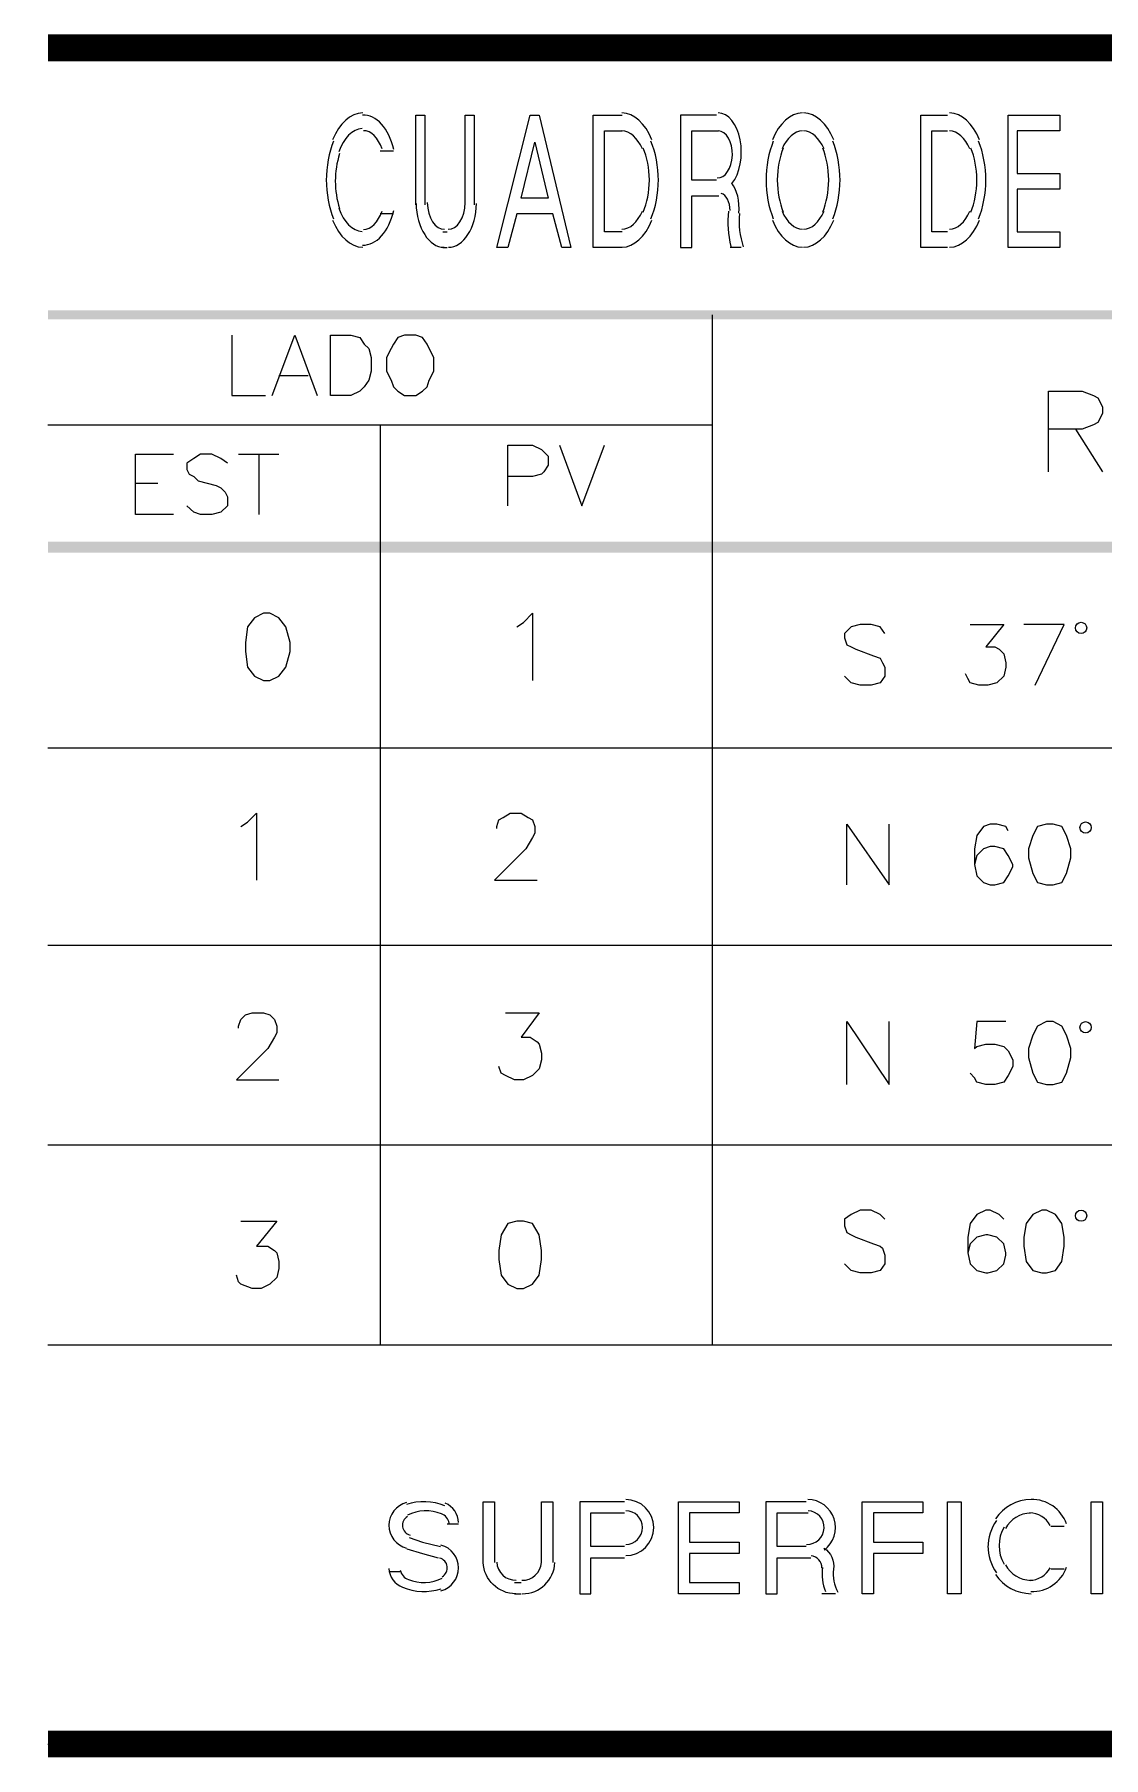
# Model space of a CAD drawing. Header units: millimetres. Extents: x 2303 to 2390, y 1702 to 1834.
# Drawn here: x 2324.49 to 2332.56, y 1738.04 to 1751.05 of the extents above; entities that cross this region are included whole.
import ezdxf

# ---------------------------------------------------------------- set-up
doc = ezdxf.new("R2010")
doc.units = ezdxf.units.MM
for name, color, linetype in [('PDF_CVL_CUADCON', 7, 'Continuous'), ('PDF_CVL_CUADCON_LIN', 7, 'Continuous'), ('PDF_CVL_CUADCON_TIT', 7, 'Continuous'), ('PDF_CVL_CUADCON_TX', 7, 'Continuous')]:
    doc.layers.add(name, color=color, linetype=linetype)

msp = doc.modelspace()

# ---------------------------------------------------------------- linework, layer by layer
at = {"layer": 'PDF_CVL_CUADCON', "lineweight": 0, "const_width": 0.203}
msp.add_lwpolyline([(2324.59, 1750.946), (2343.668, 1750.946), (2343.668, 1738.137), (2324.59, 1738.137)], dxfattribs=at)
at = {"layer": 'PDF_CVL_CUADCON', "transparency": 33554559}
for points in [[(2324.59, 1748.964), (2324.59, 1748.896), (2343.668, 1748.964)], [(2324.59, 1748.896), (2343.668, 1748.964), (2343.668, 1748.896)], [(2324.59, 1747.218), (2324.59, 1747.134), (2343.668, 1747.218)], [(2324.59, 1747.134), (2343.668, 1747.218), (2343.668, 1747.134)]]:
    msp.add_solid(points, dxfattribs=at)
at = {"layer": 'PDF_CVL_CUADCON_LIN', "lineweight": 9}
for points in [[(2324.59, 1738.137), (2343.668, 1738.137), (2343.668, 1748.93)], [(2329.605, 1748.93), (2329.605, 1741.153)], [(2324.59, 1745.66), (2343.668, 1745.66)], [(2324.59, 1744.169), (2343.668, 1744.169)], [(2324.59, 1742.661), (2343.668, 1742.661)], [(2324.59, 1741.153), (2343.668, 1741.153)]]:
    msp.add_lwpolyline(points, dxfattribs=at)
at = {"layer": 'PDF_CVL_CUADCON_TIT', "lineweight": 9}
for points in [[(2327.369, 1749.76), (2327.369, 1750.438), (2327.436, 1750.438), (2327.436, 1749.76)], [(2327.741, 1749.76), (2327.741, 1750.438), (2327.809, 1750.438), (2327.809, 1749.76)], [(2328.927, 1749.438), (2328.707, 1749.438), (2328.707, 1750.438), (2328.927, 1750.438)], [(2329.639, 1750.438), (2329.368, 1750.438), (2329.368, 1749.438), (2329.453, 1749.438), (2329.453, 1749.828), (2329.656, 1749.828)], [(2331.384, 1749.438), (2331.181, 1749.438), (2331.181, 1750.438), (2331.384, 1750.438)], [(2328.927, 1749.557), (2328.792, 1749.557), (2328.792, 1750.319), (2328.927, 1750.319)], [(2331.384, 1749.557), (2331.266, 1749.557), (2331.266, 1750.319), (2331.384, 1750.319)], [(2327.199, 1750.167), (2327.098, 1750.167)], [(2327.199, 1749.692), (2327.098, 1749.692)], [(2327.572, 1749.557), (2327.606, 1749.557)], [(2327.572, 1749.438), (2327.606, 1749.438)], [(2329.825, 1749.438), (2329.741, 1749.438)], [(2325.979, 1748.777), (2325.979, 1748.32), (2326.233, 1748.32)], [(2326.284, 1748.32), (2326.454, 1748.777), (2326.623, 1748.32)], [(2326.335, 1748.472), (2326.555, 1748.472)], [(2332.147, 1747.744), (2332.147, 1748.354), (2332.401, 1748.354), (2332.486, 1748.32), (2332.519, 1748.303), (2332.553, 1748.235), (2332.553, 1748.184), (2332.519, 1748.116), (2332.486, 1748.099), (2332.401, 1748.066), (2332.147, 1748.066)], [(2324.59, 1748.099), (2329.605, 1748.099)], [(2327.098, 1748.099), (2327.098, 1741.153)], [(2332.35, 1748.066), (2332.553, 1747.744)], [(2325.539, 1747.422), (2325.251, 1747.422), (2325.251, 1747.879), (2325.539, 1747.879)], [(2325.945, 1747.811), (2325.895, 1747.845), (2325.827, 1747.879), (2325.742, 1747.879), (2325.691, 1747.845), (2325.64, 1747.811), (2325.64, 1747.761), (2325.657, 1747.727), (2325.691, 1747.71), (2325.725, 1747.676), (2325.861, 1747.642), (2325.895, 1747.625), (2325.928, 1747.591), (2325.945, 1747.557), (2325.945, 1747.489), (2325.895, 1747.439), (2325.827, 1747.422), (2325.742, 1747.422), (2325.691, 1747.439), (2325.64, 1747.489)], [(2326.03, 1747.879), (2326.335, 1747.879)], [(2326.183, 1747.879), (2326.183, 1747.422)], [(2328.063, 1747.489), (2328.063, 1747.947), (2328.25, 1747.947), (2328.317, 1747.913), (2328.334, 1747.896), (2328.368, 1747.862), (2328.368, 1747.794), (2328.334, 1747.744), (2328.317, 1747.727), (2328.25, 1747.71), (2328.063, 1747.71)], [(2328.453, 1747.947), (2328.622, 1747.489), (2328.792, 1747.947)], [(2325.251, 1747.659), (2325.42, 1747.659)], [(2328.944, 1739.967), (2328.606, 1739.967), (2328.606, 1739.272), (2328.69, 1739.272), (2328.69, 1739.543), (2328.944, 1739.543)], [(2330.317, 1739.967), (2330.012, 1739.967), (2330.012, 1739.272), (2330.097, 1739.272), (2330.097, 1739.543), (2330.351, 1739.543)], [(2327.691, 1739.797), (2327.606, 1739.797)], [(2328.944, 1739.628), (2328.69, 1739.628), (2328.69, 1739.882), (2328.944, 1739.882)], [(2332.265, 1739.78), (2332.164, 1739.78)], [(2327.318, 1739.696), (2327.419, 1739.662), (2327.555, 1739.628)], [(2327.301, 1739.611), (2327.419, 1739.577), (2327.538, 1739.543)], [(2327.165, 1739.441), (2327.25, 1739.441)], [(2332.265, 1739.458), (2332.164, 1739.458)], [(2328.114, 1739.357), (2328.165, 1739.357)], [(2328.114, 1739.272), (2328.165, 1739.272)], [(2330.537, 1739.272), (2330.435, 1739.272)]]:
    msp.add_lwpolyline(points, dxfattribs=at)
for points in [[(2328.47, 1749.438), (2328.402, 1749.692), (2328.131, 1749.692), (2328.063, 1749.438), (2327.979, 1749.438), (2328.233, 1750.438), (2328.301, 1750.438), (2328.538, 1749.438)], [(2331.909, 1749.878), (2331.909, 1749.557), (2332.231, 1749.557), (2332.231, 1749.438), (2331.842, 1749.438), (2331.842, 1750.438), (2332.231, 1750.438), (2332.231, 1750.319), (2331.909, 1750.319), (2331.909, 1749.997), (2332.231, 1749.997), (2332.231, 1749.878)], [(2328.165, 1749.811), (2328.267, 1750.234), (2328.368, 1749.811)], [(2326.725, 1748.32), (2326.725, 1748.777), (2326.877, 1748.777), (2326.945, 1748.76), (2326.979, 1748.709), (2327.013, 1748.675), (2327.03, 1748.608), (2327.03, 1748.506), (2327.013, 1748.438), (2326.979, 1748.387), (2326.945, 1748.354), (2326.877, 1748.32)], [(2327.284, 1748.777), (2327.233, 1748.76), (2327.199, 1748.709), (2327.182, 1748.675), (2327.148, 1748.608), (2327.148, 1748.506), (2327.182, 1748.438), (2327.199, 1748.387), (2327.233, 1748.354), (2327.284, 1748.32), (2327.369, 1748.32), (2327.419, 1748.354), (2327.453, 1748.387), (2327.47, 1748.438), (2327.504, 1748.506), (2327.504, 1748.608), (2327.47, 1748.675), (2327.453, 1748.709), (2327.419, 1748.76), (2327.369, 1748.777)], [(2329.436, 1739.577), (2329.436, 1739.357), (2329.809, 1739.357), (2329.809, 1739.272), (2329.351, 1739.272), (2329.351, 1739.967), (2329.809, 1739.967), (2329.809, 1739.882), (2329.436, 1739.882), (2329.436, 1739.662), (2329.809, 1739.662), (2329.809, 1739.577)], [(2331.198, 1739.967), (2331.198, 1739.882), (2330.825, 1739.882), (2330.825, 1739.662), (2331.198, 1739.662), (2331.198, 1739.577), (2330.825, 1739.577), (2330.825, 1739.272), (2330.74, 1739.272), (2330.74, 1739.967)], [(2331.384, 1739.967), (2331.486, 1739.967), (2331.486, 1739.272), (2331.384, 1739.272)], [(2332.469, 1739.967), (2332.553, 1739.967), (2332.553, 1739.272), (2332.469, 1739.272)]]:
    msp.add_lwpolyline(points, close=True, dxfattribs=at)
for points in [[(2329.639, 1749.946), (2329.453, 1749.946), (2329.453, 1750.319), (2329.639, 1750.319, -0.040838), (2329.653, 1750.321)], [(2327.621, 1739.805, 0.267689), (2327.562, 1739.876, 0.212619), (2327.305, 1739.866)], [(2328.123, 1739.272, -0.40155), (2327.877, 1739.509), (2327.877, 1739.967), (2327.962, 1739.967), (2327.962, 1739.509)], [(2328.169, 1739.374, 0.409432), (2328.317, 1739.509), (2328.317, 1739.967), (2328.402, 1739.967), (2328.402, 1739.509)], [(2332.282, 1739.8, 0.322818), (2332.014, 1739.984, 0.244071), (2331.746, 1739.839)], [(2330.317, 1739.628), (2330.097, 1739.628), (2330.097, 1739.882), (2330.317, 1739.882, -0.023846), (2330.33, 1739.882)], [(2330.45, 1739.617, -0.291344), (2330.523, 1739.457, 0.173225), (2330.556, 1739.284)], [(2327.165, 1739.463, 0.299225), (2327.268, 1739.321, 0.181101), (2327.559, 1739.31)], [(2327.251, 1739.451, 0.267689), (2327.313, 1739.379, 0.212619), (2327.568, 1739.39)]]:
    msp.add_lwpolyline(points, format="xyb", dxfattribs=at)
for centre, radius, start, end in [((2327.431, 1749.94), 0.671, 161.9926, 198.0074), ((2330.492, 1749.635), 0.767, 174.0968, 194.1669), ((2330.413, 1749.635), 0.603, 174.2841, 198.5517), ((2327.343, 1739.789), 0.178, 104.6871, 255.3129), ((2327.428, 1739.552), 0.415, 67.3473, 108.4076), ((2327.53, 1739.806), 0.161, 1.3775, 68.0114), ((2328.953, 1739.772), 0.212, 270, 90), ((2328.953, 1739.772), 0.127, 270.0004, 89.9996), ((2330.325, 1739.772), 0.127, 267.5104, 87.5102), ((2330.325, 1739.772), 0.212, 306.6837, 89.1752), ((2327.343, 1739.789), 0.0762, 119.9195, 256.3336), ((2332.053, 1739.619), 0.364, 145.4583, 179.4897), ((2332.053, 1739.636), 0.28, 150.0241, 209.9759), ((2332.02, 1739.653), 0.229, 92.2973, 150.5618), ((2332.003, 1739.704), 0.178, 28.2196, 89.8507), ((2327.513, 1739.467), 0.178, 284.6871, 75.3129), ((2327.53, 1739.467), 0.0762, 299.9195, 76.3336), ((2328.123, 1739.518), 0.144, 182.5886, 271.6517), ((2328.173, 1739.518), 0.246, 269.912, 357.4236), ((2330.342, 1739.467), 0.0932, 358.9903, 83.3797), ((2332.053, 1739.636), 0.364, 180.5103, 214.5417), ((2330.766, 1739.416), 0.33, 170.5732, 202.847), ((2332.02, 1739.602), 0.33, 214.1243, 268.9885), ((2332.02, 1739.602), 0.229, 209.4382, 267.7027), ((2332.003, 1739.552), 0.178, 270.1493, 331.7804), ((2332.02, 1739.568), 0.28, 268.4349, 339.9989)]:
    msp.add_arc(centre, radius, start, end, dxfattribs=at)
for points in [[(2326.967, 1750.456), (2326.876, 1750.454), (2326.791, 1750.377), (2326.74, 1750.252)], [(2327.202, 1750.178), (2327.166, 1750.339), (2327.07, 1750.444), (2326.965, 1750.439)], [(2329.151, 1750.252), (2329.1, 1750.377), (2329.016, 1750.454), (2328.925, 1750.456)], [(2329.818, 1750.251), (2329.794, 1750.372), (2329.727, 1750.455), (2329.651, 1750.456)], [(2330.288, 1750.456), (2330.197, 1750.454), (2330.112, 1750.377), (2330.061, 1750.252)], [(2330.524, 1750.252), (2330.473, 1750.377), (2330.388, 1750.454), (2330.297, 1750.456)], [(2331.625, 1750.252), (2331.574, 1750.377), (2331.49, 1750.454), (2331.399, 1750.456)], [(2326.963, 1750.338), (2326.89, 1750.333), (2326.823, 1750.266), (2326.787, 1750.161)], [(2327.113, 1750.183), (2327.085, 1750.268), (2327.031, 1750.321), (2326.972, 1750.321)], [(2329.079, 1750.183), (2329.043, 1750.267), (2328.986, 1750.318), (2328.925, 1750.321)], [(2329.759, 1750.135), (2329.761, 1750.234), (2329.714, 1750.317), (2329.653, 1750.321)], [(2330.288, 1750.321), (2330.227, 1750.318), (2330.17, 1750.267), (2330.134, 1750.183)], [(2330.451, 1750.183), (2330.415, 1750.267), (2330.358, 1750.318), (2330.297, 1750.321)], [(2331.552, 1750.183), (2331.517, 1750.267), (2331.46, 1750.318), (2331.398, 1750.321)], [(2326.747, 1750.242), (2326.712, 1750.155), (2326.692, 1750.051), (2326.692, 1749.944)], [(2329.132, 1749.95), (2329.131, 1750.037), (2329.115, 1750.12), (2329.086, 1750.19)], [(2329.2, 1749.944), (2329.199, 1750.051), (2329.18, 1750.155), (2329.144, 1750.242)], [(2329.755, 1749.922), (2329.816, 1749.998), (2329.841, 1750.13), (2329.818, 1750.251)], [(2330.068, 1750.242), (2330.033, 1750.155), (2330.013, 1750.051), (2330.013, 1749.944)], [(2330.143, 1750.19), (2330.115, 1750.12), (2330.099, 1750.037), (2330.098, 1749.95)], [(2330.487, 1749.95), (2330.486, 1750.037), (2330.47, 1750.12), (2330.442, 1750.19)], [(2330.572, 1749.944), (2330.571, 1750.051), (2330.552, 1750.155), (2330.517, 1750.242)], [(2331.606, 1749.95), (2331.604, 1750.037), (2331.589, 1750.12), (2331.56, 1750.19)], [(2331.673, 1749.944), (2331.673, 1750.051), (2331.654, 1750.155), (2331.618, 1750.242)], [(2329.644, 1749.965), (2329.705, 1749.961), (2329.756, 1750.037), (2329.759, 1750.135)], [(2326.692, 1749.952), (2326.692, 1749.845), (2326.712, 1749.742), (2326.747, 1749.654)], [(2329.086, 1749.706), (2329.115, 1749.776), (2329.131, 1749.86), (2329.132, 1749.946)], [(2329.144, 1749.654), (2329.18, 1749.742), (2329.199, 1749.845), (2329.2, 1749.952)], [(2329.808, 1749.699), (2329.816, 1749.787), (2329.795, 1749.875), (2329.754, 1749.925)], [(2330.013, 1749.952), (2330.013, 1749.845), (2330.033, 1749.742), (2330.068, 1749.654)], [(2330.098, 1749.946), (2330.099, 1749.86), (2330.115, 1749.776), (2330.143, 1749.706)], [(2330.442, 1749.706), (2330.47, 1749.776), (2330.486, 1749.86), (2330.487, 1749.946)], [(2330.517, 1749.654), (2330.552, 1749.742), (2330.571, 1749.845), (2330.572, 1749.952)], [(2331.56, 1749.706), (2331.589, 1749.776), (2331.604, 1749.86), (2331.606, 1749.946)], [(2331.618, 1749.654), (2331.654, 1749.742), (2331.673, 1749.845), (2331.673, 1749.952)], [(2329.742, 1749.717), (2329.742, 1749.783), (2329.713, 1749.838), (2329.674, 1749.846)], [(2326.787, 1749.735), (2326.823, 1749.63), (2326.89, 1749.564), (2326.963, 1749.559)], [(2326.965, 1749.457), (2327.07, 1749.452), (2327.166, 1749.558), (2327.202, 1749.719)], [(2326.972, 1749.575), (2327.031, 1749.576), (2327.085, 1749.629), (2327.113, 1749.714)], [(2327.37, 1749.772), (2327.375, 1749.586), (2327.468, 1749.44), (2327.582, 1749.44)], [(2327.455, 1749.778), (2327.458, 1749.662), (2327.516, 1749.572), (2327.585, 1749.576)], [(2327.612, 1749.576), (2327.681, 1749.572), (2327.739, 1749.662), (2327.742, 1749.778)], [(2327.615, 1749.44), (2327.728, 1749.44), (2327.822, 1749.586), (2327.827, 1749.772)], [(2328.925, 1749.576), (2328.986, 1749.578), (2329.043, 1749.629), (2329.079, 1749.714)], [(2330.134, 1749.714), (2330.17, 1749.629), (2330.227, 1749.578), (2330.288, 1749.576)], [(2330.297, 1749.576), (2330.358, 1749.578), (2330.415, 1749.629), (2330.451, 1749.714)], [(2331.398, 1749.576), (2331.46, 1749.578), (2331.517, 1749.629), (2331.552, 1749.714)], [(2326.74, 1749.644), (2326.791, 1749.519), (2326.876, 1749.443), (2326.967, 1749.44)], [(2328.925, 1749.44), (2329.016, 1749.443), (2329.1, 1749.519), (2329.151, 1749.644)], [(2330.061, 1749.644), (2330.112, 1749.519), (2330.197, 1749.443), (2330.288, 1749.44)], [(2330.297, 1749.44), (2330.388, 1749.443), (2330.473, 1749.519), (2330.524, 1749.644)], [(2331.399, 1749.44), (2331.49, 1749.443), (2331.574, 1749.519), (2331.625, 1749.644)]]:
    msp.add_open_spline(points, degree=3, dxfattribs=at)
at = {"layer": 'PDF_CVL_CUADCON_TX', "lineweight": 9}
for points in [[(2326.217, 1746.676), (2326.149, 1746.642), (2326.098, 1746.575), (2326.081, 1746.456), (2326.081, 1746.388), (2326.098, 1746.27), (2326.149, 1746.202), (2326.217, 1746.168), (2326.267, 1746.168), (2326.335, 1746.202), (2326.386, 1746.27), (2326.42, 1746.388), (2326.42, 1746.456), (2326.386, 1746.575), (2326.335, 1746.642), (2326.267, 1746.676)], [(2332.13, 1745.084), (2332.062, 1745.067), (2332.028, 1744.999), (2331.994, 1744.897), (2331.994, 1744.829), (2332.028, 1744.711), (2332.062, 1744.643), (2332.13, 1744.626), (2332.181, 1744.626), (2332.248, 1744.643), (2332.282, 1744.711), (2332.316, 1744.829), (2332.316, 1744.897), (2332.282, 1744.999), (2332.248, 1745.067), (2332.181, 1745.084)], [(2332.13, 1743.593), (2332.062, 1743.559), (2332.028, 1743.491), (2331.994, 1743.389), (2331.994, 1743.321), (2332.028, 1743.203), (2332.062, 1743.135), (2332.13, 1743.118), (2332.181, 1743.118), (2332.248, 1743.135), (2332.282, 1743.203), (2332.316, 1743.321), (2332.316, 1743.389), (2332.282, 1743.491), (2332.248, 1743.559), (2332.181, 1743.593)], [(2332.096, 1742.169), (2332.028, 1742.135), (2331.977, 1742.068), (2331.96, 1741.966), (2331.96, 1741.898), (2331.977, 1741.78), (2332.028, 1741.712), (2332.096, 1741.695), (2332.13, 1741.695), (2332.198, 1741.712), (2332.248, 1741.78), (2332.265, 1741.898), (2332.265, 1741.966), (2332.248, 1742.068), (2332.198, 1742.135), (2332.13, 1742.169)], [(2328.131, 1742.085), (2328.063, 1742.068), (2328.013, 1741.983), (2327.996, 1741.864), (2327.996, 1741.797), (2328.013, 1741.678), (2328.063, 1741.61), (2328.131, 1741.576), (2328.182, 1741.576), (2328.25, 1741.61), (2328.301, 1741.678), (2328.317, 1741.797), (2328.317, 1741.864), (2328.301, 1741.983), (2328.25, 1742.068), (2328.182, 1742.085)]]:
    msp.add_lwpolyline(points, close=True, dxfattribs=at)
for points in [[(2328.131, 1746.575), (2328.182, 1746.608), (2328.25, 1746.676), (2328.25, 1746.168)], [(2330.91, 1746.524), (2330.876, 1746.575), (2330.808, 1746.591), (2330.723, 1746.591), (2330.656, 1746.575), (2330.605, 1746.524), (2330.605, 1746.49), (2330.622, 1746.439), (2330.656, 1746.422), (2330.69, 1746.405), (2330.825, 1746.354), (2330.876, 1746.337), (2330.893, 1746.303), (2330.91, 1746.27), (2330.91, 1746.202), (2330.876, 1746.151), (2330.808, 1746.134), (2330.723, 1746.134), (2330.656, 1746.151), (2330.605, 1746.202)], [(2331.554, 1746.591), (2331.808, 1746.591), (2331.672, 1746.422), (2331.74, 1746.422), (2331.774, 1746.405), (2331.808, 1746.371), (2331.825, 1746.303), (2331.825, 1746.27), (2331.808, 1746.202), (2331.757, 1746.151), (2331.689, 1746.134), (2331.621, 1746.134), (2331.554, 1746.151), (2331.537, 1746.185), (2331.52, 1746.219)], [(2332.045, 1746.134), (2332.265, 1746.591), (2331.96, 1746.591)], [(2326.047, 1745.067), (2326.098, 1745.1), (2326.166, 1745.168), (2326.166, 1744.66)], [(2327.979, 1745.05), (2327.979, 1745.067), (2327.996, 1745.117), (2328.029, 1745.134), (2328.08, 1745.168), (2328.165, 1745.168), (2328.216, 1745.134), (2328.25, 1745.117), (2328.267, 1745.067), (2328.267, 1745.016), (2328.25, 1744.982), (2328.199, 1744.897), (2327.962, 1744.66), (2328.284, 1744.66)], [(2330.622, 1744.626), (2330.622, 1745.084), (2330.944, 1744.626), (2330.944, 1745.084)], [(2331.842, 1745.033), (2331.825, 1745.067), (2331.757, 1745.084), (2331.706, 1745.084), (2331.655, 1745.067), (2331.604, 1744.999), (2331.588, 1744.897), (2331.588, 1744.779), (2331.604, 1744.694), (2331.655, 1744.643), (2331.706, 1744.626), (2331.74, 1744.626), (2331.808, 1744.643), (2331.842, 1744.694), (2331.876, 1744.762), (2331.876, 1744.779), (2331.842, 1744.846), (2331.808, 1744.897), (2331.74, 1744.914), (2331.706, 1744.914), (2331.655, 1744.897), (2331.604, 1744.846), (2331.588, 1744.779)], [(2326.03, 1743.542), (2326.03, 1743.559), (2326.047, 1743.609), (2326.081, 1743.643), (2326.132, 1743.66), (2326.217, 1743.66), (2326.267, 1743.643), (2326.301, 1743.609), (2326.318, 1743.559), (2326.318, 1743.508), (2326.301, 1743.474), (2326.25, 1743.389), (2326.013, 1743.152), (2326.335, 1743.152)], [(2328.046, 1743.66), (2328.301, 1743.66), (2328.165, 1743.474), (2328.233, 1743.474), (2328.284, 1743.44), (2328.301, 1743.423), (2328.317, 1743.355), (2328.317, 1743.304), (2328.301, 1743.237), (2328.25, 1743.186), (2328.182, 1743.152), (2328.114, 1743.152), (2328.046, 1743.186), (2328.013, 1743.203), (2327.996, 1743.254)], [(2330.622, 1743.118), (2330.622, 1743.593), (2330.944, 1743.118), (2330.944, 1743.593)], [(2331.825, 1743.593), (2331.604, 1743.593), (2331.588, 1743.389), (2331.604, 1743.406), (2331.672, 1743.423), (2331.74, 1743.423), (2331.808, 1743.406), (2331.842, 1743.372), (2331.876, 1743.304), (2331.876, 1743.254), (2331.842, 1743.186), (2331.808, 1743.135), (2331.74, 1743.118), (2331.672, 1743.118), (2331.604, 1743.135), (2331.588, 1743.169), (2331.554, 1743.203)], [(2330.91, 1742.101), (2330.876, 1742.135), (2330.808, 1742.169), (2330.723, 1742.169), (2330.656, 1742.135), (2330.605, 1742.101), (2330.605, 1742.051), (2330.622, 1742), (2330.656, 1741.983), (2330.69, 1741.966), (2330.825, 1741.915), (2330.876, 1741.898), (2330.893, 1741.881), (2330.91, 1741.83), (2330.91, 1741.763), (2330.876, 1741.712), (2330.808, 1741.695), (2330.723, 1741.695), (2330.656, 1741.712), (2330.605, 1741.763)], [(2331.808, 1742.101), (2331.774, 1742.135), (2331.706, 1742.169), (2331.672, 1742.169), (2331.604, 1742.135), (2331.554, 1742.068), (2331.537, 1741.966), (2331.537, 1741.847), (2331.554, 1741.763), (2331.604, 1741.712), (2331.672, 1741.695), (2331.689, 1741.695), (2331.757, 1741.712), (2331.808, 1741.763), (2331.825, 1741.83), (2331.825, 1741.847), (2331.808, 1741.915), (2331.757, 1741.966), (2331.689, 1741.983), (2331.672, 1741.983), (2331.604, 1741.966), (2331.554, 1741.915), (2331.537, 1741.847)], [(2326.047, 1742.085), (2326.318, 1742.085), (2326.166, 1741.898), (2326.25, 1741.898), (2326.301, 1741.864), (2326.318, 1741.847), (2326.335, 1741.78), (2326.335, 1741.729), (2326.318, 1741.661), (2326.267, 1741.61), (2326.2, 1741.576), (2326.132, 1741.576), (2326.047, 1741.61), (2326.03, 1741.627), (2326.013, 1741.678)]]:
    msp.add_lwpolyline(points, dxfattribs=at)
for centre in [(2332.392, 1746.566), (2332.426, 1745.058), (2332.426, 1743.55), (2332.392, 1742.127)]:
    msp.add_circle(centre, 0.0424, dxfattribs=at)

doc.saveas('drawing.dxf')
